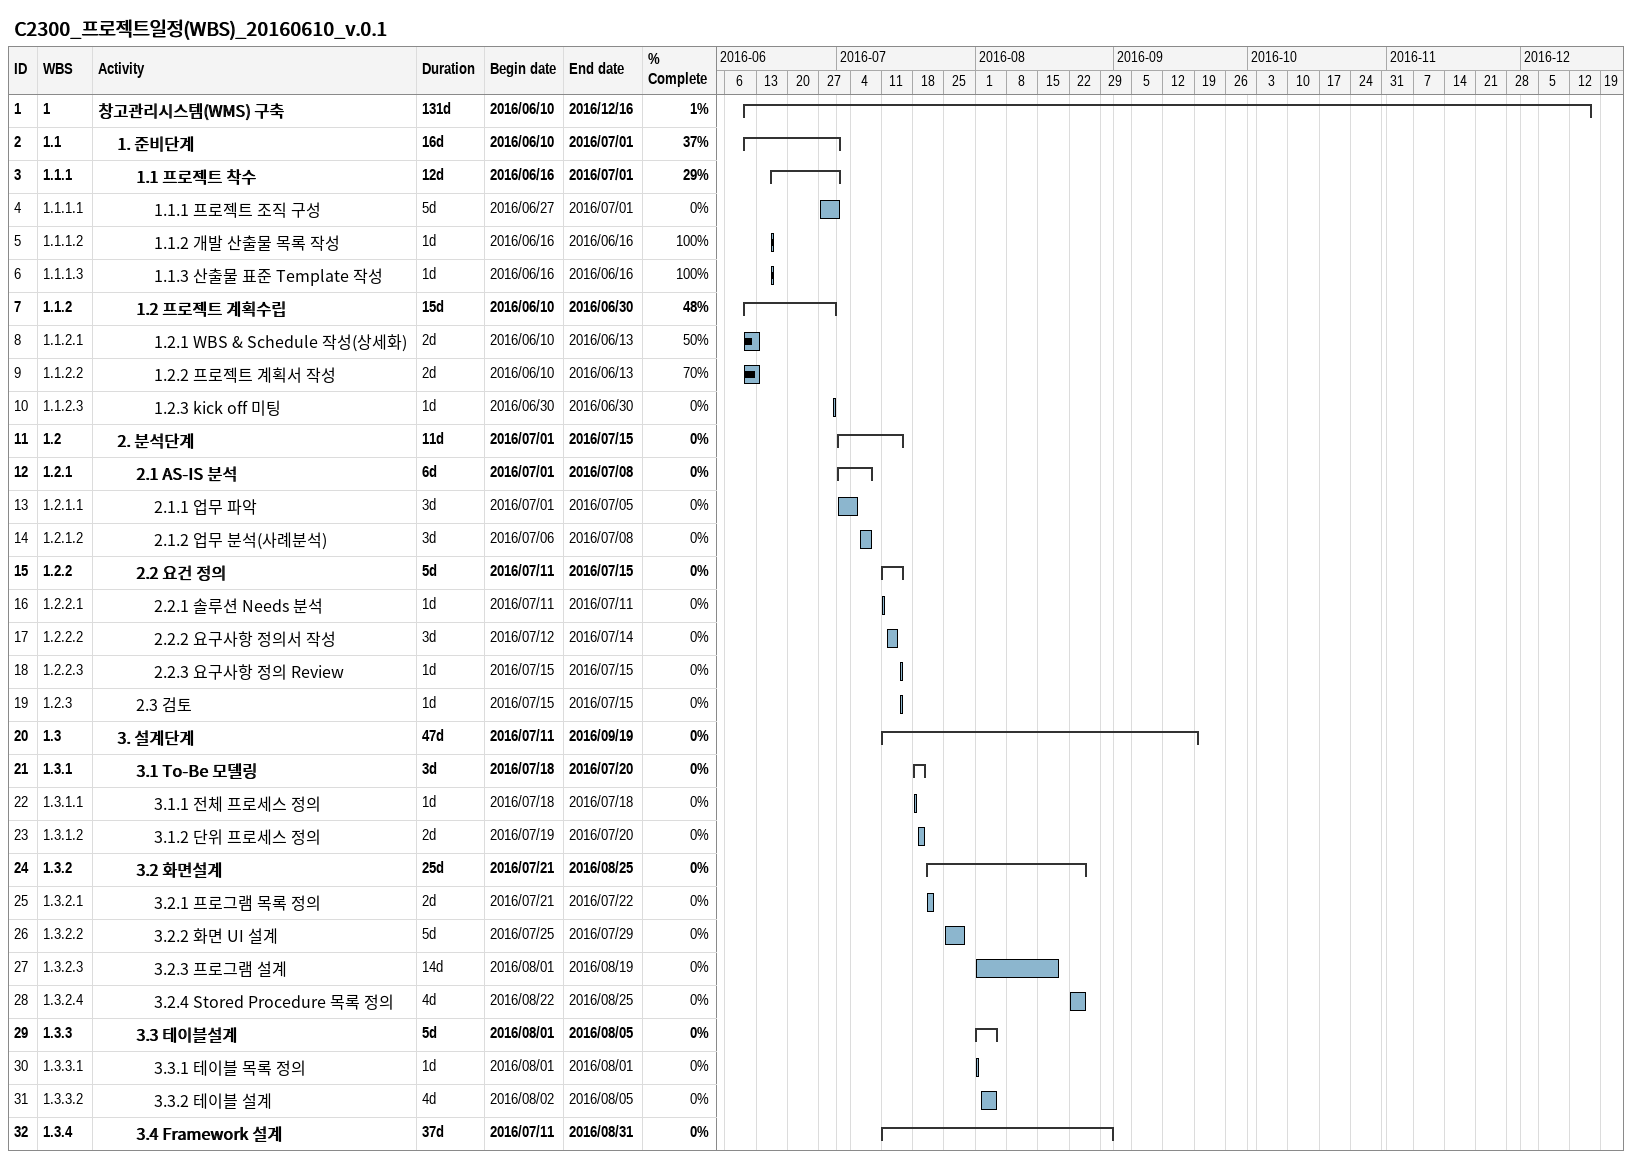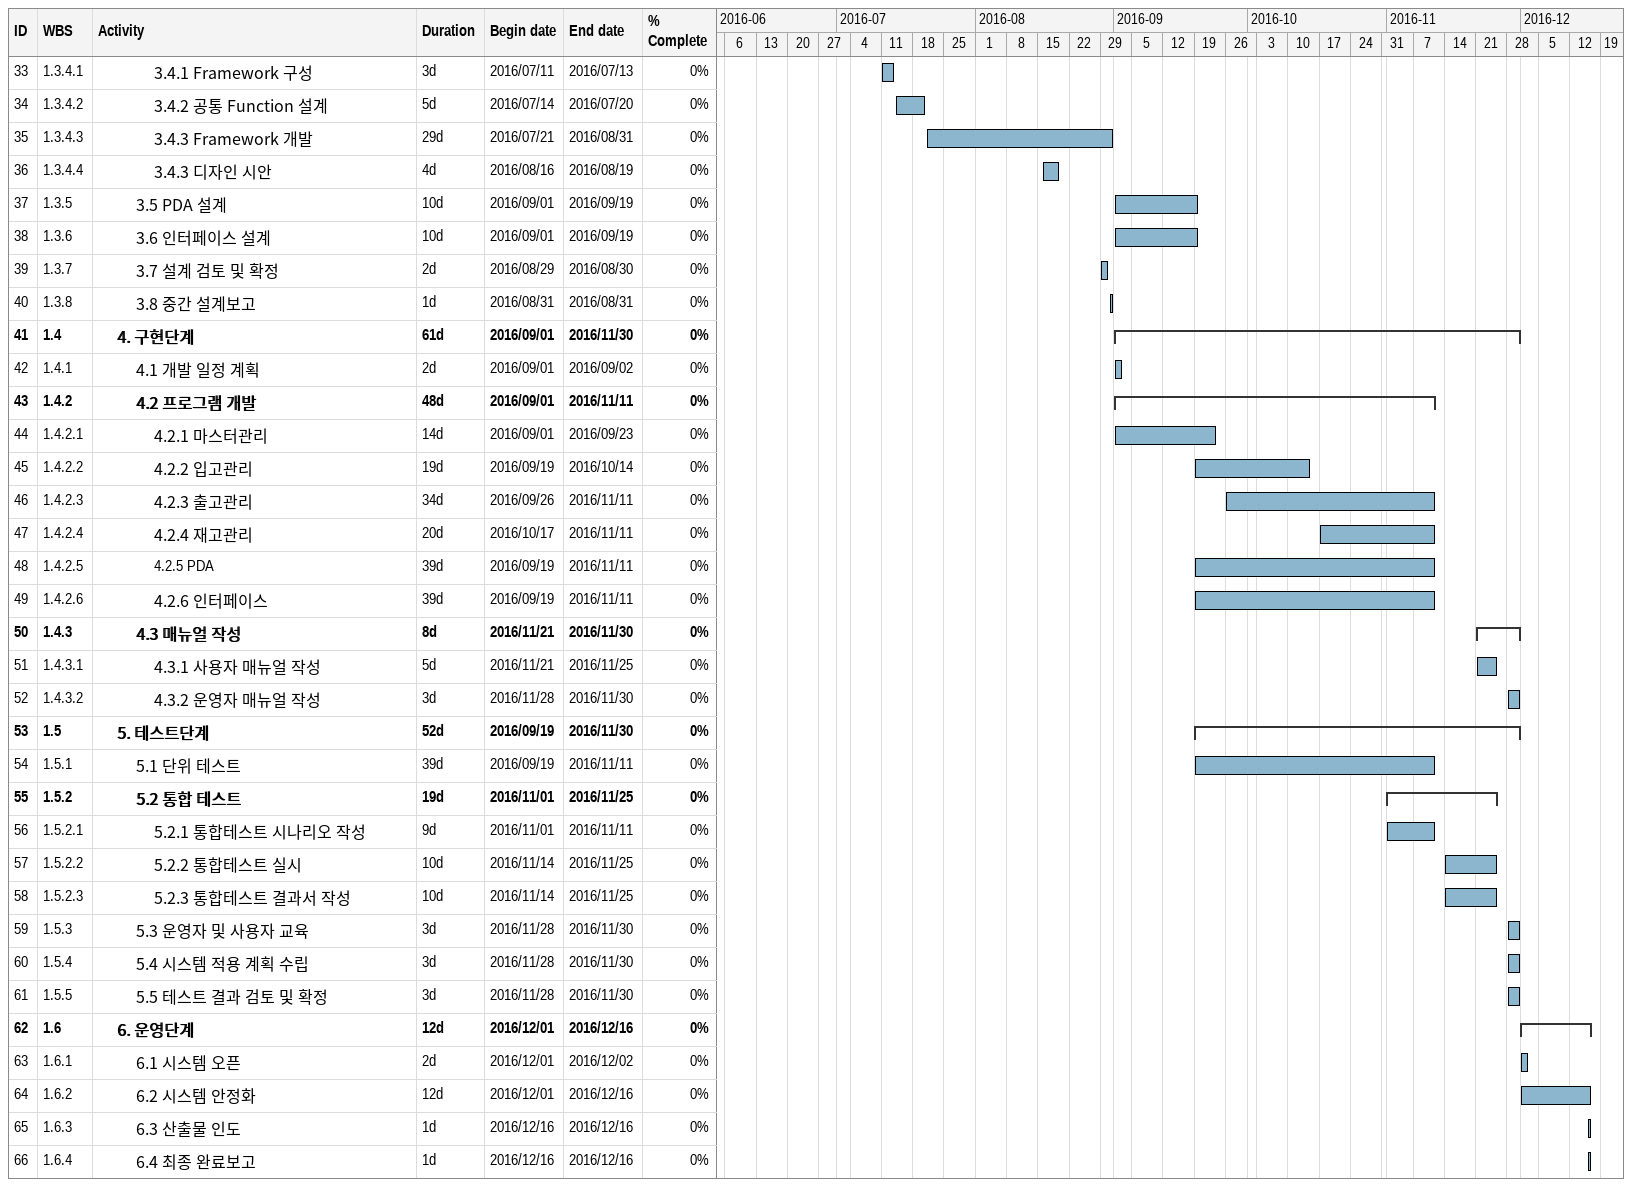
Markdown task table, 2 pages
C2300_프로젝트일정(WBS)_20160610_v.0.1

| ID | WBS | Task | Duration | Start | Finish | % complete |
|---|---|---|---|---|---|---|
| 1 | 1 | **창고관리시스템(WMS) 구축** | 131d | 2016-06-10 | 2016-12-16 | 1 |
| 2 | 1.1 | **1. 준비단계** | 16d | 2016-06-10 | 2016-07-01 | 37 |
| 3 | 1.1.1 | **1.1 프로젝트 착수** | 12d | 2016-06-16 | 2016-07-01 | 29 |
| 4 | 1.1.1.1 | 1.1.1 프로젝트 조직 구성 | 5d | 2016-06-27 | 2016-07-01 | 0 |
| 5 | 1.1.1.2 | 1.1.2 개발 산출물 목록 작성 | 1d | 2016-06-16 | 2016-06-16 | 100 |
| 6 | 1.1.1.3 | 1.1.3 산출물 표준 Template 작성 | 1d | 2016-06-16 | 2016-06-16 | 100 |
| 7 | 1.1.2 | **1.2 프로젝트 계획수립** | 15d | 2016-06-10 | 2016-06-30 | 48 |
| 8 | 1.1.2.1 | 1.2.1 WBS & Schedule 작성(상세화) | 2d | 2016-06-10 | 2016-06-13 | 50 |
| 9 | 1.1.2.2 | 1.2.2 프로젝트 계획서 작성 | 2d | 2016-06-10 | 2016-06-13 | 70 |
| 10 | 1.1.2.3 | 1.2.3 kick off 미팅 | 1d | 2016-06-30 | 2016-06-30 | 0 |
| 11 | 1.2 | **2. 분석단계** | 11d | 2016-07-01 | 2016-07-15 | 0 |
| 12 | 1.2.1 | **2.1 AS-IS 분석** | 6d | 2016-07-01 | 2016-07-08 | 0 |
| 13 | 1.2.1.1 | 2.1.1 업무 파악 | 3d | 2016-07-01 | 2016-07-05 | 0 |
| 14 | 1.2.1.2 | 2.1.2 업무 분석(사례분석) | 3d | 2016-07-06 | 2016-07-08 | 0 |
| 15 | 1.2.2 | **2.2 요건 정의** | 5d | 2016-07-11 | 2016-07-15 | 0 |
| 16 | 1.2.2.1 | 2.2.1 솔루션 Needs 분석 | 1d | 2016-07-11 | 2016-07-11 | 0 |
| 17 | 1.2.2.2 | 2.2.2 요구사항 정의서 작성 | 3d | 2016-07-12 | 2016-07-14 | 0 |
| 18 | 1.2.2.3 | 2.2.3 요구사항 정의 Review | 1d | 2016-07-15 | 2016-07-15 | 0 |
| 19 | 1.2.3 | 2.3 검토 | 1d | 2016-07-15 | 2016-07-15 | 0 |
| 20 | 1.3 | **3. 설계단계** | 47d | 2016-07-11 | 2016-09-19 | 0 |
| 21 | 1.3.1 | **3.1 To-Be 모델링** | 3d | 2016-07-18 | 2016-07-20 | 0 |
| 22 | 1.3.1.1 | 3.1.1 전체 프로세스 정의 | 1d | 2016-07-18 | 2016-07-18 | 0 |
| 23 | 1.3.1.2 | 3.1.2 단위 프로세스 정의 | 2d | 2016-07-19 | 2016-07-20 | 0 |
| 24 | 1.3.2 | **3.2 화면설계** | 25d | 2016-07-21 | 2016-08-25 | 0 |
| 25 | 1.3.2.1 | 3.2.1 프로그램 목록 정의 | 2d | 2016-07-21 | 2016-07-22 | 0 |
| 26 | 1.3.2.2 | 3.2.2 화면 UI 설계 | 5d | 2016-07-25 | 2016-07-29 | 0 |
| 27 | 1.3.2.3 | 3.2.3 프로그램 설계 | 14d | 2016-08-01 | 2016-08-19 | 0 |
| 28 | 1.3.2.4 | 3.2.4 Stored Procedure 목록 정의 | 4d | 2016-08-22 | 2016-08-25 | 0 |
| 29 | 1.3.3 | **3.3 테이블설계** | 5d | 2016-08-01 | 2016-08-05 | 0 |
| 30 | 1.3.3.1 | 3.3.1 테이블 목록 정의 | 1d | 2016-08-01 | 2016-08-01 | 0 |
| 31 | 1.3.3.2 | 3.3.2 테이블 설계 | 4d | 2016-08-02 | 2016-08-05 | 0 |
| 32 | 1.3.4 | **3.4 Framework 설계** | 37d | 2016-07-11 | 2016-08-31 | 0 |
| 33 | 1.3.4.1 | 3.4.1 Framework 구성 | 3d | 2016-07-11 | 2016-07-13 | 0 |
| 34 | 1.3.4.2 | 3.4.2 공통 Function 설계 | 5d | 2016-07-14 | 2016-07-20 | 0 |
| 35 | 1.3.4.3 | 3.4.3 Framework 개발 | 29d | 2016-07-21 | 2016-08-31 | 0 |
| 36 | 1.3.4.4 | 3.4.3 디자인 시안 | 4d | 2016-08-16 | 2016-08-19 | 0 |
| 37 | 1.3.5 | 3.5 PDA 설계 | 10d | 2016-09-01 | 2016-09-19 | 0 |
| 38 | 1.3.6 | 3.6 인터페이스 설계 | 10d | 2016-09-01 | 2016-09-19 | 0 |
| 39 | 1.3.7 | 3.7 설계 검토 및 확정 | 2d | 2016-08-29 | 2016-08-30 | 0 |
| 40 | 1.3.8 | 3.8 중간 설계보고 | 1d | 2016-08-31 | 2016-08-31 | 0 |
| 41 | 1.4 | **4. 구현단계** | 61d | 2016-09-01 | 2016-11-30 | 0 |
| 42 | 1.4.1 | 4.1 개발 일정 계획 | 2d | 2016-09-01 | 2016-09-02 | 0 |
| 43 | 1.4.2 | **4.2 프로그램 개발** | 48d | 2016-09-01 | 2016-11-11 | 0 |
| 44 | 1.4.2.1 | 4.2.1 마스터관리 | 14d | 2016-09-01 | 2016-09-23 | 0 |
| 45 | 1.4.2.2 | 4.2.2 입고관리 | 19d | 2016-09-19 | 2016-10-14 | 0 |
| 46 | 1.4.2.3 | 4.2.3 출고관리 | 34d | 2016-09-26 | 2016-11-11 | 0 |
| 47 | 1.4.2.4 | 4.2.4 재고관리 | 20d | 2016-10-17 | 2016-11-11 | 0 |
| 48 | 1.4.2.5 | 4.2.5 PDA | 39d | 2016-09-19 | 2016-11-11 | 0 |
| 49 | 1.4.2.6 | 4.2.6 인터페이스 | 39d | 2016-09-19 | 2016-11-11 | 0 |
| 50 | 1.4.3 | **4.3 매뉴얼 작성** | 8d | 2016-11-21 | 2016-11-30 | 0 |
| 51 | 1.4.3.1 | 4.3.1 사용자 매뉴얼 작성 | 5d | 2016-11-21 | 2016-11-25 | 0 |
| 52 | 1.4.3.2 | 4.3.2 운영자 매뉴얼 작성 | 3d | 2016-11-28 | 2016-11-30 | 0 |
| 53 | 1.5 | **5. 테스트단계** | 52d | 2016-09-19 | 2016-11-30 | 0 |
| 54 | 1.5.1 | 5.1 단위 테스트 | 39d | 2016-09-19 | 2016-11-11 | 0 |
| 55 | 1.5.2 | **5.2 통합 테스트** | 19d | 2016-11-01 | 2016-11-25 | 0 |
| 56 | 1.5.2.1 | 5.2.1 통합테스트 시나리오 작성 | 9d | 2016-11-01 | 2016-11-11 | 0 |
| 57 | 1.5.2.2 | 5.2.2 통합테스트 실시 | 10d | 2016-11-14 | 2016-11-25 | 0 |
| 58 | 1.5.2.3 | 5.2.3 통합테스트 결과서 작성 | 10d | 2016-11-14 | 2016-11-25 | 0 |
| 59 | 1.5.3 | 5.3 운영자 및 사용자 교육 | 3d | 2016-11-28 | 2016-11-30 | 0 |
| 60 | 1.5.4 | 5.4 시스템 적용 계획 수립 | 3d | 2016-11-28 | 2016-11-30 | 0 |
| 61 | 1.5.5 | 5.5 테스트 결과 검토 및 확정 | 3d | 2016-11-28 | 2016-11-30 | 0 |
| 62 | 1.6 | **6. 운영단계** | 12d | 2016-12-01 | 2016-12-16 | 0 |
| 63 | 1.6.1 | 6.1 시스템 오픈 | 2d | 2016-12-01 | 2016-12-02 | 0 |
| 64 | 1.6.2 | 6.2 시스템 안정화 | 12d | 2016-12-01 | 2016-12-16 | 0 |
| 65 | 1.6.3 | 6.3 산출물 인도 | 1d | 2016-12-16 | 2016-12-16 | 0 |
| 66 | 1.6.4 | 6.4 최종 완료보고 | 1d | 2016-12-16 | 2016-12-16 | 0 |
